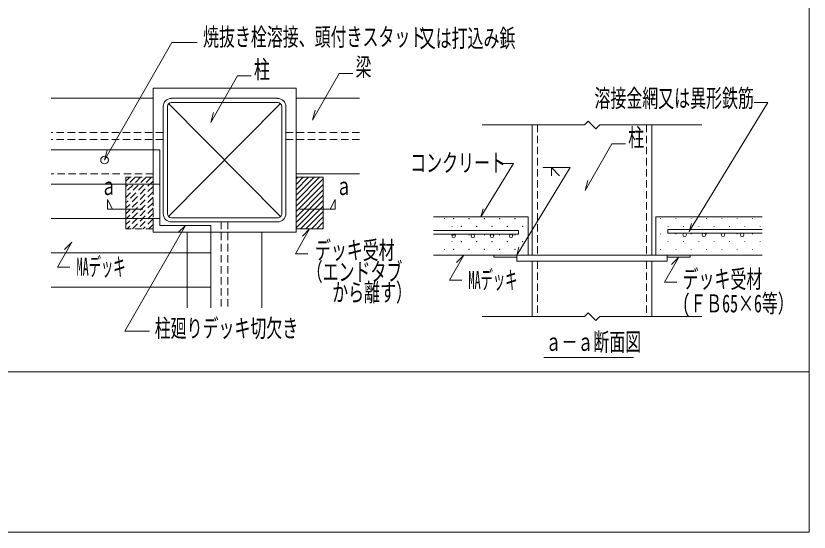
# Model space of a CAD drawing. Units: millimetres, scale not verified. Extents: x -2848 to 2848, y -2045 to 2045.
# Drawn here: x 1814 to 2848, y -2045 to -1371 of the extents above; entities that cross this region are included whole.
import ezdxf
from ezdxf.enums import TextEntityAlignment as Align

# ---------------------------------------------------------------- set-up
doc = ezdxf.new("R2010")
doc.units = ezdxf.units.MM
doc.header["$LTSCALE"] = 8
doc.linetypes.add('DASHED1', pattern=[1.8, 1.2, -0.6])
for name, color, linetype, lineweight in [('0-0_特記', 4, 'Continuous', 9), ('0-4_16', 7, 'Continuous', 18), ('0-7_64', 3, 'Continuous', 18)]:
    doc.layers.add(name, color=color, linetype=linetype, lineweight=lineweight)
doc.layers.add('0-9_96', color=7, linetype='Continuous')
doc.styles.add('ＭＳ ゴシック', font='')
doc.styles.get('ＭＳ ゴシック').set_extended_font_data('MS Gothic')

msp = doc.modelspace()

# ---------------------------------------------------------------- linework, layer by layer
at = {"layer": '0-0_特記'}
for p, q in [((1929.136, -1559.258), (2016.878, -1405.904)), ((2050.222, -1405.904), (2016.878, -1405.904)), ((2200.518, -1506.957), (2235.338, -1446.1)), ((2235.338, -1446.1), (2253.093, -1446.1)), ((2067.969, -1510.074), (2102.789, -1449.217)), ((2102.789, -1449.217), (2120.543, -1449.217)), ((2178.967, -1465.202), (1992.545, -1465.202)), ((1992.545, -1465.202), (1992.545, -1595.075)), ((2178.967, -1653.315), (2178.967, -1465.202)), ((1992.545, -1478.638), (1859.386, -1478.638)), ((2154.999, -1478.638), (2016.514, -1478.638)), ((2178.967, -1478.638), (2261.776, -1478.638)), ((2005.861, -1489.388), (2005.861, -1629.13)), ((2011.186, -1629.13), (2011.186, -1489.388)), ((2012.747, -1632.93), (2158.766, -1485.587)), ((2012.747, -1485.587), (2158.766, -1632.93)), ((2154.999, -1484.014), (2016.514, -1484.014)), ((2160.326, -1629.13), (2160.326, -1489.388)), ((2165.652, -1489.388), (2165.652, -1629.13)), ((2794.484, -1484.043), (2691.801, -1652.483)), ((2794.484, -1484.043), (2776.729, -1484.043)), ((2067.969, -1510.074), (2071.416, -1497.094)), ((2200.518, -1506.957), (2203.965, -1493.978)), ((2556.098, -1598.728), (2590.918, -1537.871)), ((2590.918, -1537.871), (2608.673, -1537.871)), ((1929.136, -1559.258), (1932.582, -1546.279)), ((2462.615, -1563.678), (2420.181, -1633.286)), ((2462.615, -1563.678), (2444.86, -1563.678)), ((2536.494, -1569.055), (2466.857, -1683.286)), ((2536.494, -1569.055), (2501.086, -1569.055)), ((1957.035, -1648.837), (1957.035, -1581.653)), ((2209.567, -1581.653), (2178.961, -1612.259)), ((2202.496, -1581.653), (2178.962, -1605.187)), ((2195.425, -1581.653), (2178.964, -1598.114)), ((2188.354, -1581.653), (2178.966, -1591.042)), ((2178.967, -1577.174), (2261.776, -1577.174)), ((2178.967, -1581.653), (2214.477, -1581.653)), ((2181.283, -1581.653), (2178.967, -1583.969)), ((2214.477, -1648.837), (2214.477, -1581.653)), ((2214.477, -1590.886), (2178.958, -1626.405)), ((2214.477, -1583.814), (2178.959, -1619.332)), ((2556.098, -1598.728), (2559.546, -1585.749)), ((2214.477, -1597.957), (2178.956, -1633.478)), ((2214.477, -1612.098), (2178.953, -1647.622)), ((2214.477, -1605.028), (2178.954, -1640.55)), ((2214.477, -1619.17), (2184.81, -1648.837)), ((2423.118, -1622.601), (2420.181, -1633.286)), ((2016.514, -1634.504), (2154.999, -1634.504)), ((2214.477, -1626.241), (2191.881, -1648.837)), ((2214.477, -1633.312), (2198.952, -1648.837)), ((1955.754, -1782.36), (2034.711, -1644.358)), ((1992.545, -1639.932), (1992.545, -1653.315)), ((2016.514, -1639.878), (2154.999, -1639.878)), ((2034.711, -1644.358), (2025.296, -1653.859)), ((2214.477, -1640.383), (2206.023, -1648.837)), ((2694.738, -1641.798), (2691.801, -1652.483)), ((1992.545, -1653.315), (2178.967, -1653.315)), ((2036.931, -1653.315), (2036.931, -1751.851)), ((2134.582, -1653.315), (2134.582, -1751.851)), ((2178.074, -1681.416), (2196.714, -1648.837)), ((2178.953, -1648.837), (2214.477, -1648.837)), ((2178.967, -1648.837), (2178.967, -1648.815)), ((2196.714, -1648.837), (2187.299, -1658.338)), ((2214.477, -1647.454), (2213.094, -1648.837)), ((1867.808, -1698.724), (1886.449, -1666.145)), ((1886.449, -1666.145), (1877.033, -1675.646)), ((2469.793, -1672.601), (2466.857, -1683.286)), ((2194.357, -1681.416), (2178.074, -1681.416)), ((2379.041, -1715.866), (2397.681, -1683.286)), ((2397.681, -1683.286), (2388.266, -1692.787)), ((2659.638, -1718.366), (2678.279, -1685.786)), ((2678.279, -1685.786), (2668.863, -1695.287)), ((1884.09, -1698.724), (1867.808, -1698.724)), ((2395.323, -1715.866), (2379.041, -1715.866)), ((2675.921, -1718.366), (2659.638, -1718.366)), ((1987.658, -1782.36), (1955.754, -1782.36))]:
    msp.add_line(p, q, dxfattribs=at)
at = {"layer": '0-0_特記', "color": 2, "lineweight": 18}
for p, q in [((2421.857, -1513.286), (2555.068, -1513.286)), ((2486.857, -1513.286), (2486.857, -1683.286)), ((2575.068, -1513.286), (2708.279, -1513.286)), ((2643.279, -1513.286), (2643.279, -1683.286)), ((1992.545, -1545.822), (1859.386, -1545.822)), ((2001.422, -1545.822), (1992.545, -1545.822)), ((2001.422, -1545.822), (2001.422, -1644.358)), ((1992.545, -1590.61), (1859.386, -1590.61)), ((2001.422, -1590.61), (1992.545, -1590.61)), ((1933.172, -1610.562), (1933.172, -1623.038)), ((1933.172, -1610.562), (1939.516, -1623.038)), ((2229.927, -1610.562), (2223.583, -1623.038)), ((2229.927, -1610.562), (2229.927, -1623.038)), ((1979.053, -1623.038), (1933.172, -1623.038)), ((2184.046, -1623.038), (2229.927, -1623.038)), ((2358.506, -1633.286), (2481.857, -1633.286)), ((2481.857, -1633.286), (2481.857, -1683.286)), ((2648.279, -1633.286), (2786.969, -1633.286)), ((2648.279, -1633.286), (2648.279, -1683.286)), ((1992.545, -1635.4), (1859.386, -1635.4)), ((2001.422, -1635.4), (1992.545, -1635.4)), ((2001.422, -1644.358), (2068.002, -1644.358)), ((2068.002, -1644.358), (2068.002, -1653.315)), ((2068.002, -1653.315), (2068.002, -1751.851)), ((2068.002, -1680.189), (1859.386, -1680.189)), ((2436.857, -1683.286), (2358.506, -1683.286)), ((2466.857, -1683.286), (2436.857, -1683.286)), ((2436.857, -1683.286), (2436.857, -1685.786)), ((2466.857, -1685.786), (2436.857, -1685.786)), ((2466.857, -1683.286), (2663.279, -1683.286)), ((2466.857, -1683.286), (2466.857, -1691.286)), ((2663.279, -1683.286), (2663.279, -1691.286)), ((2663.279, -1683.286), (2693.279, -1683.286)), ((2663.279, -1685.786), (2693.279, -1685.786)), ((2693.279, -1683.286), (2786.969, -1683.286)), ((2693.279, -1683.286), (2693.279, -1685.786)), ((2466.857, -1691.286), (2663.279, -1691.286)), ((2486.857, -1691.286), (2486.857, -1763.286)), ((2643.279, -1691.286), (2643.279, -1763.286)), ((2068.002, -1724.977), (1859.386, -1724.977)), ((2421.857, -1763.286), (2555.068, -1763.286)), ((2575.068, -1763.286), (2708.279, -1763.286))]:
    msp.add_line(p, q, dxfattribs=at)
at = {"layer": '0-0_特記', "linetype": 'DASHED1'}
for p, q in [((2493.857, -1513.286), (2493.857, -1683.286)), ((2636.279, -1513.286), (2636.279, -1683.286)), ((2005.861, -1523.427), (1859.386, -1523.427)), ((2165.652, -1523.427), (2261.776, -1523.427)), ((2005.861, -1532.386), (1859.386, -1532.386)), ((2165.652, -1532.386), (2261.776, -1532.386)), ((1992.545, -1577.174), (1859.386, -1577.174)), ((1992.545, -1581.653), (1957.035, -1581.653)), ((1990.364, -1581.653), (1957.035, -1614.982)), ((1983.293, -1581.653), (1957.035, -1607.91)), ((1976.222, -1581.653), (1957.035, -1600.839)), ((1969.151, -1581.653), (1957.035, -1593.769)), ((1962.08, -1581.653), (1957.035, -1586.698)), ((1992.546, -1586.542), (1957.035, -1622.053)), ((1992.548, -1593.611), (1957.035, -1629.124)), ((1992.55, -1600.681), (1957.035, -1636.195)), ((1992.545, -1595.075), (1992.545, -1635.446)), ((1992.551, -1607.75), (1957.035, -1643.266)), ((1992.553, -1614.82), (1958.536, -1648.837)), ((1992.554, -1621.89), (1965.607, -1648.837)), ((1992.556, -1628.959), (1972.678, -1648.837)), ((1992.558, -1636.029), (1979.749, -1648.837)), ((1992.559, -1643.098), (1986.82, -1648.837)), ((2081.318, -1639.878), (2081.318, -1751.851)), ((2090.194, -1639.878), (2090.194, -1751.851)), ((1992.56, -1648.837), (1957.035, -1648.837)), ((1992.545, -1648.837), (1992.545, -1648.815)), ((2493.857, -1691.286), (2493.857, -1763.286)), ((2636.279, -1691.286), (2636.279, -1763.286))]:
    msp.add_line(p, q, dxfattribs=at)
at = {"layer": '0-0_特記', "color": 7, "linetype": 'DASHED1', "lineweight": 18}
msp.add_line((1927.606, -1590.61), (1927.474, -1590.61), dxfattribs=at)
at = {"layer": '0-0_特記', "color": 7, "lineweight": 18}
msp.add_line((2502.146, -1816.819), (2619.32, -1816.819), dxfattribs=at)
at = {"layer": '0-0_特記', "color": 2, "lineweight": 18}
for points in [[(2575.068, -1513.286), (2570.068, -1518.286), (2560.068, -1508.286), (2555.068, -1513.286)], [(2575.068, -1763.286), (2570.068, -1768.286), (2560.068, -1758.286), (2555.068, -1763.286)]]:
    msp.add_lwpolyline(points, dxfattribs=at)
at = {"layer": '0-0_特記'}
msp.add_lwpolyline([(2512.288, -1579.567), (2512.288, -1569.055), (2522.706, -1579.567)], dxfattribs=at)
at = {"layer": '0-0_特記', "linetype": 'DASHED1'}
msp.add_lwpolyline([(1992.545, -1635.446), (1992.545, -1635.451), (1992.545, -1639.932)], dxfattribs=at)
at = {"layer": '0-0_特記'}
for centre, radius in [((1929.136, -1559.258), 5), ((2372.666, -1635.65), 0.1), ((2384.606, -1635.65), 0.1), ((2404.606, -1635.65), 0.1), ((2424.606, -1635.65), 0.1), ((2444.606, -1635.65), 0.1), ((2464.606, -1635.65), 0.1), ((2654.379, -1635.65), 0.1), ((2674.379, -1635.65), 0.1), ((2694.379, -1635.65), 0.1), ((2714.379, -1635.65), 0.1), ((2734.379, -1635.65), 0.1), ((2754.379, -1635.65), 0.1), ((2774.379, -1635.65), 0.1), ((2382.666, -1645.65), 0.1), ((2394.606, -1645.65), 0.1), ((2414.606, -1645.65), 0.1), ((2434.606, -1645.65), 0.1), ((2454.606, -1645.65), 0.1), ((2474.606, -1645.65), 0.1), ((2654.379, -1655.65), 0.1), ((2664.379, -1645.65), 0.1), ((2674.379, -1655.65), 0.1), ((2684.379, -1645.65), 0.1), ((2694.379, -1655.65), 0.1), ((2704.379, -1645.65), 0.1), ((2714.379, -1655.65), 0.1), ((2724.379, -1645.65), 0.1), ((2744.379, -1645.65), 0.1), ((2754.379, -1655.65), 0.1), ((2764.379, -1645.65), 0.1), ((2774.379, -1655.65), 0.1), ((2784.379, -1645.65), 0.1), ((2372.666, -1657.066), 0.1), ((2382.666, -1665.65), 0.1), ((2384.606, -1657.066), 0.1), ((2394.606, -1665.65), 0.1), ((2404.606, -1657.066), 0.1), ((2414.606, -1665.65), 0.1), ((2424.606, -1657.066), 0.1), ((2434.606, -1665.65), 0.1), ((2444.606, -1657.066), 0.1), ((2454.606, -1665.65), 0.1), ((2464.606, -1657.066), 0.1), ((2474.606, -1665.65), 0.1), ((2664.379, -1665.65), 0.1), ((2684.379, -1665.65), 0.1), ((2704.379, -1665.65), 0.1), ((2724.379, -1665.65), 0.1), ((2744.379, -1665.65), 0.1), ((2764.379, -1665.65), 0.1), ((2784.379, -1665.65), 0.1), ((2372.666, -1675.65), 0.1), ((2384.606, -1675.65), 0.1), ((2404.606, -1675.65), 0.1), ((2424.606, -1675.65), 0.1), ((2444.606, -1675.65), 0.1), ((2464.606, -1675.65), 0.1), ((2654.379, -1675.65), 0.1), ((2674.379, -1675.65), 0.1), ((2694.379, -1675.65), 0.1), ((2714.379, -1675.65), 0.1), ((2734.379, -1675.65), 0.1), ((2754.379, -1675.65), 0.1), ((2774.379, -1675.65), 0.1)]:
    msp.add_circle(centre, radius, dxfattribs=at)
for centre, major_axis, start_param, end_param in [((2016.514, -1489.388), (10.75, 0), 1.57079633, 3.1415752), ((2154.999, -1489.388), (10.75, 0), 6.28318531, 7.85398163), ((2016.514, -1489.388), (5.374, 0), 1.57079633, 3.14159265), ((2154.999, -1489.388), (5.374, 0), 6.28318531, 7.85398163), ((2016.514, -1629.13), (10.75, 0), 3.14159265, 4.71237153), ((2016.514, -1629.13), (5.374, 0), 3.14159265, 4.71237153), ((2154.999, -1629.13), (5.374, 0), 4.71237153, 6.28318531), ((2154.999, -1629.13), (10.75, 0), 4.71237153, 6.28318531)]:
    msp.add_ellipse(centre, major_axis=major_axis, ratio=0.991012, start_param=start_param, end_param=end_param, dxfattribs=at)
at = {"layer": '0-0_特記', "color": 2, "lineweight": 18}
for centre in [(2685.954, -1656.756), (2710.954, -1656.756), (2735.954, -1656.756), (2760.954, -1656.756), (2384.552, -1658.172), (2409.552, -1658.172), (2434.552, -1658.172), (2459.552, -1658.172)]:
    msp.add_ellipse(centre, major_axis=(2.239, 0), ratio=0.991012, dxfattribs=at)
at = {"layer": '0-4_16'}
for p, q in [((2848.301, -2044.544), (2848.301, 2044.544)), ((2358.506, -1650.958), (2469.363, -1650.958)), ((2469.363, -1650.958), (2469.363, -1655.958)), ((2664.097, -1649.958), (2786.969, -1649.958)), ((2664.097, -1649.958), (2664.097, -1654.542)), ((2664.097, -1654.542), (2786.969, -1654.542)), ((2358.506, -1655.958), (2469.363, -1655.958))]:
    msp.add_line(p, q, dxfattribs=at)
at = {"layer": '0-4_16', "color": 2}
msp.add_line((-2848.301, -1835.456), (2848.301, -1835.456), dxfattribs=at)
at = {"layer": '0-7_64', "color": 7}
msp.add_line((-2848.301, -2044.544), (2848.301, -2044.544), dxfattribs=at)

# ---------------------------------------------------------------- texts
at = {"layer": '0-0_特記', "color": 7, "style": 'ＭＳ ゴシック', "width": 0.65}
for s, p in [('焼抜き栓溶接、頭付きスタッド', (2057.678, -1417.276)), ('柱', (2124.117, -1459.808)), ('梁', (2256.666, -1456.692)), ('溶接金網又は異形鉄筋', (2568.294, -1497.258)), ('柱', (2612.247, -1548.462)), ('コンクリート', (2327.974, -1581.527)), ('ａ', (1924.108, -1611.86)), ('ａ', (2230.846, -1611.86)), ('デッキ受材', (2203.646, -1695.53)), ('（エンドタブ', (2192.93, -1723.75)), ('デッキ受材', (2683.171, -1733.162)), ('から離す）', (2226.177, -1750.538)), ('(ＦＢ65×6等）', (2682.822, -1764.946)), ('柱廻りデッキ切欠き', (1994.622, -1797.316)), (' ａ－ａ断面図', (2493.986, -1815.162))]:
    msp.add_text(s, height=23.46, dxfattribs=at).set_placement(p, align=Align.BOTTOM_LEFT)
at = {"layer": '0-9_96', "style": 'ＭＳ ゴシック'}
for s, width, p in [('又は打込み鋲', 0.65, (2340.339, -1419.018)), ('MAデッキ', 0.5, (1892.634, -1717.154)), ('MAデッキ', 0.5, (2403.867, -1734.296))]:
    msp.add_text(s, height=23.46, dxfattribs=dict(at, width=width)).set_placement(p, align=Align.BOTTOM_LEFT)

doc.saveas('drawing.dxf')
